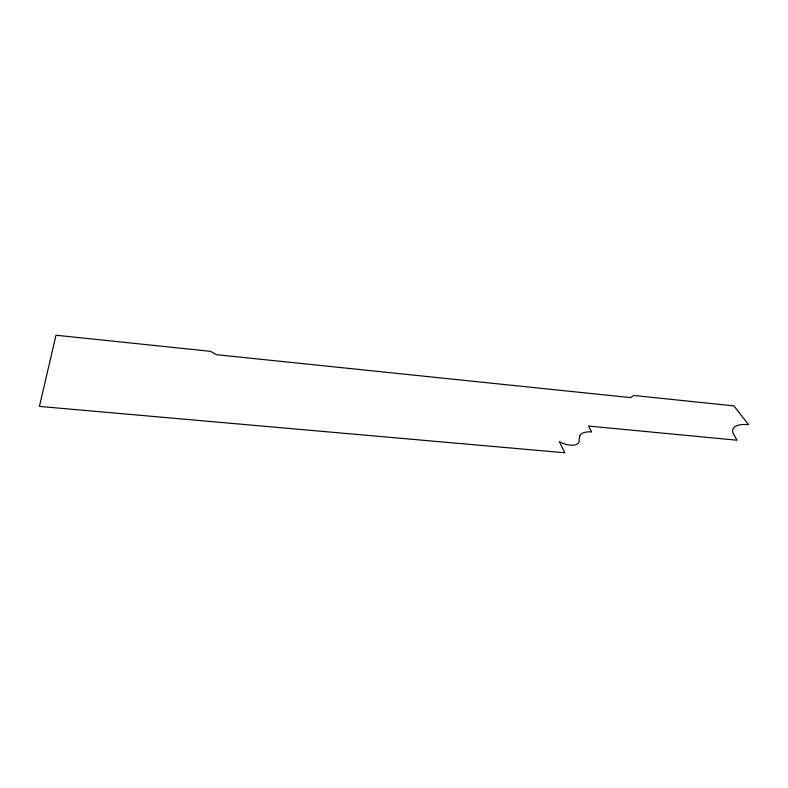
<?xml version="1.0" encoding="UTF-8"?>
<svg xmlns="http://www.w3.org/2000/svg" width="788" height="788" viewBox="0 0 788 788"><rect width="100%" height="100%" fill="white"/><g stroke="black" fill="none" stroke-linecap="round" stroke-linejoin="round"><path stroke-width="1.18" d="M579.712 435.971L579.042 440.689A13.002 6.127 17.6 0 1 572.728 445.2A13.002 6.127 17.6 0 1 559.263 441.575L564.848 452.775L39.4 406.401L56.007 335.225L210.563 351.33L216.483 354.689L630.548 397.605L633.65 395.448L733.943 405.899L748.6 424.712A28.644 11.741 21.2 0 0 733.017 433.164L737.046 440.226L588.439 426.042L591.699 431.952A18.695 8.688 18.4 0 0 579.712 435.971"/></g></svg>
